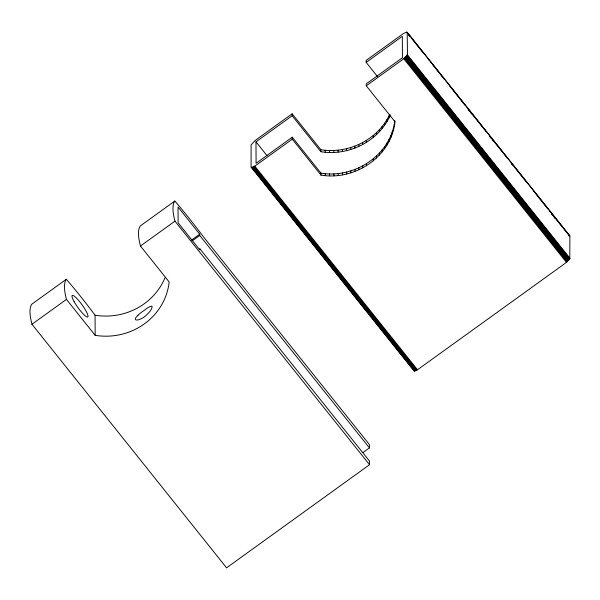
<?xml version="1.0" encoding="UTF-8"?>
<svg xmlns="http://www.w3.org/2000/svg" width="600" height="600" viewBox="0 0 600 600"><rect width="100%" height="100%" fill="white"/><g stroke="black" fill="none" stroke-linecap="round" stroke-linejoin="round"><path stroke-width="0.9" d="M377.64 76.77L366.157 62.392L366.142 60.412L402.967 33.877L405.877 32.34L407.19 32.287L569.88 235.928L569.79 258.78L567.067 261.817L563.452 264.577L417.495 369.772L414.127 371.04L251.093 167.145L251.108 144.847L255.315 140.363L292.14 113.79L292.147 115.762L255.983 141.847L256.095 163.275L292.26 137.197L320.97 173.13C354.337 178.882 390.9 155.085 394.853 120.57M292.26 137.197L292.267 139.178L320.978 175.11C354.645 180.938 391.455 156.615 394.987 121.74L366.278 85.8L366.27 83.82L402.435 57.742L402.322 36.315L366.157 62.392M366.278 85.8L402.442 59.722L406.44 56.062L407.475 54.105L407.19 32.287M292.14 113.79L320.85 149.722C348.105 154.215 377.91 139.898 389.632 114.525M292.147 115.762L320.858 151.703C348.668 156.315 379.103 141.233 390.345 114.998M138.03 315.24L136.583 316.748A10.373 2.933 -26.6 0 0 136.597 320.048L138.053 319.905A10.59 2.775 -34.6 0 0 144.315 316.965A10.59 2.505 -42.6 0 0 149.947 311.325L151.17 309.54A10.373 2.138 -50.4 0 0 151.148 306.248L149.917 306.668A10.59 2.505 -42.6 0 0 144.278 310.35A10.59 2.775 -34.6 0 0 138.03 315.218M369.442 447.908L369.428 444.607L203.542 236.97A134.655 25.253 54.2 0 0 174.833 201.038L140.347 225.9A165.248 30.99 54.2 0 0 140.453 246.015L169.163 281.947A63.578 60.398 -0.3 0 1 95.16 335.325L95.055 315.21A134.655 25.253 54.2 0 0 66.345 279.278L31.86 304.14A165.248 30.99 54.2 0 0 31.965 324.255L226.56 567.832L369.532 464.722L369.51 461.092L199.8 248.663L199.808 249.938L178.118 222.78L178.035 207.053L199.725 234.21L199.733 235.478L369.442 447.908L362.858 452.655M31.965 324.255L66.45 299.385A165.248 30.99 54.2 0 1 66.345 279.278M140.453 246.015L174.938 221.145A165.248 30.99 54.2 0 1 174.833 201.038M292.267 139.178L255.45 165.712L253.035 167.062L251.228 167.303M191.453 240.173L199.725 234.21M192.42 240.75L199.733 235.478M569.01 235.868L569.88 235.928M406.98 32.19L569.67 235.837M406.688 32.168L407.85 33.63M409.02 35.093L410.183 36.547M411.353 38.01L423.592 53.34M428.257 59.175L429.428 60.637M430.59 62.1L431.76 63.555M432.923 65.017L444.007 78.885M449.835 86.183L451.005 87.645M452.168 89.1L465 105.165M468.495 109.538L469.665 111M470.827 112.462L485.993 131.438M490.072 136.545L491.235 138.007M492.405 139.47L507.562 158.445M511.65 163.553L512.812 165.015M513.982 166.47L526.808 182.535M533.22 190.56L547.8 208.808M549.548 210.998L550.717 212.46M551.88 213.915L553.05 215.377M554.213 216.84L569.377 235.815M408.645 35.138L409.815 36.6M468.127 109.59L469.29 111.052M470.46 112.507L471.623 113.97M489.705 136.597L490.868 138.06M492.037 139.515L493.2 140.977M511.275 163.605L512.445 165.06M551.513 213.968L552.683 215.43M553.845 216.885L555.015 218.347M407.31 54.742L570 258.382M407.1 55.14L569.79 258.78M406.808 55.582L569.498 259.222M406.44 56.062L569.13 259.702M406.005 56.565L568.695 260.212M405.51 57.097L568.2 260.737M404.963 57.637L567.653 261.278M404.37 58.177L567.067 261.817M403.748 58.71L566.438 262.358M255.983 141.847L267.067 155.715M254.798 166.132L417.495 369.772M254.175 166.5L416.865 370.14M253.583 166.808L416.272 370.455M253.035 167.062L415.725 370.702M252.54 167.25L415.23 370.89M252.097 167.37L414.795 371.01M251.73 167.415L414.428 371.062M174.938 221.145L369.532 464.722M66.45 299.385L95.16 335.325M394.342 123.825L394.357 125.805M393.42 127.837L393.435 129.817M392.22 131.79L392.228 133.77M390.743 135.653L390.75 137.632M388.935 116.032L388.95 118.012M388.987 139.41L389.002 141.39M386.925 119.677L386.933 121.657M386.978 143.047L386.985 145.028M384.653 123.18L384.668 125.16M384.713 146.55L384.72 148.53M382.14 126.525L382.147 128.505M382.2 149.903L382.215 151.875M379.388 129.705L379.395 131.685M379.462 153.083L379.47 155.055M376.418 132.697L376.425 134.678M376.5 156.083L376.515 158.055M373.23 135.488L373.245 137.468M373.335 158.88L373.35 160.86M366.33 140.438L366.337 142.417M366.435 163.822L366.442 165.803M362.632 142.583L362.647 144.562M362.73 165.938L362.745 167.917M358.8 144.488L358.808 146.46M358.89 167.82L358.897 169.8M354.84 146.137L354.847 148.118M354.93 169.455L354.938 171.435M350.767 147.532L350.775 149.512M350.858 170.843L350.873 172.822M346.605 148.665L346.62 150.645M346.702 171.968L346.718 173.947M342.375 149.528L342.39 151.507M342.48 172.837L342.487 174.817M338.1 150.12L338.108 152.1M338.205 173.438L338.212 175.41M333.78 150.435L333.795 152.415M333.9 173.767L333.907 175.74M329.46 150.472L329.468 152.453M329.58 173.828L329.587 175.8M325.14 150.24L325.147 152.212M325.26 173.618L325.275 175.59M320.85 149.722L320.858 151.703M320.97 173.13L320.978 175.11M164.962 277.815A63.578 60.398 -0.3 0 1 95.055 315.21M74.168 301.733A13.297 2.498 54.2 0 0 87.698 317.002A13.297 2.498 54.2 0 0 78.09 299.798A13.297 2.498 54.2 0 0 74.168 301.733"/></g></svg>
